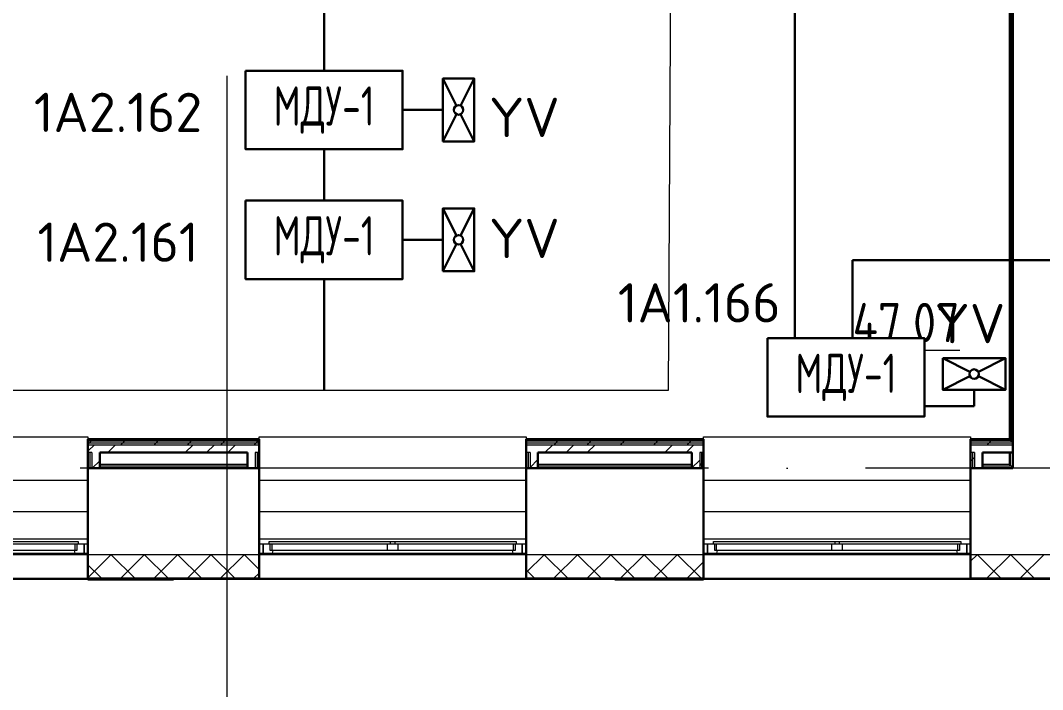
# Model space of a CAD drawing. Header units: millimetres. Extents: x -1073752 to 1436911, y -1379358 to 94781.
# Drawn here: x -1047019 to -1040510, y -1132396 to -1128136 of the extents above; entities that cross this region are included whole.
import ezdxf
from ezdxf.enums import TextEntityAlignment as Align

# ---------------------------------------------------------------- set-up
doc = ezdxf.new("R2010")
doc.units = ezdxf.units.MM
doc.set_wipeout_variables(frame=1)
doc.linetypes.add('ADSK_Линия сетки', pattern=[25, 20, -2.5, 0, -2.5])
for name, color, linetype, lineweight in [('_ Окна', 7, 'Continuous', 9), ('RC-Дымоудаление', 1, 'Continuous', 30), ('лс', 5, 'Continuous', 30), ('Марки помещений', 7, 'Continuous', 20), ('Ограждение', 252, 'Continuous', 9), ('Окна', 7, 'Continuous', 9), ('Оси', 252, 'Continuous', 9), ('Стены внутренние', 7, 'Continuous', 18), ('Стены наружные', 7, 'Continuous', 18), ('Стены штриховка', 7, 'Continuous', 9)]:
    doc.layers.add(name, color=color, linetype=linetype, lineweight=lineweight)
doc.layers.add('RC-Позиционные_обозначения', color=7, linetype='Continuous')
doc.layers.add('RC-Таблицы', color=7, linetype='Continuous')
doc.styles.add('GOST Common_2', font='', dxfattribs={"width": 0.9, "height": 250})
doc.styles.add('ISOCPEUR', font='isocpeur.ttf', dxfattribs={"height": 250})
doc.styles.add('RubezhCAD', font='isocpeur.ttf')
doc.styles.get("Standard").update_dxf_attribs({"font": 'arial.ttf'})
doc.styles.get('GOST Common_2').set_extended_font_data('GOST type B')

# ---------------------------------------------------------------- blocks, each defined once
blk = doc.blocks.new('3 этаж')
at = {"layer": '_ Окна', "color": 251, "lineweight": 18, "true_color": 0x636466}
for p, q in [((254971.8, -18286.4), (254976.3, -18303.4)), ((254989.8, -18286.4), (254977.8, -18286.4)), ((254989.8, -18245.4), (254989.8, -18286.4)), ((255035.8, -18245.4), (254997.8, -18245.4)), ((255035.8, -18303.4), (255035.8, -18245.4)), ((256213.8, -18245.4), (256175.8, -18245.4)), ((256175.8, -18245.4), (256175.8, -18303.4)), ((256221.8, -18286.4), (256221.8, -18245.4)), ((256233.8, -18286.4), (256221.8, -18286.4)), ((256235.2, -18303.4), (256239.8, -18286.4)), ((257761.8, -18286.4), (257766.3, -18303.4)), ((257779.8, -18286.4), (257767.8, -18286.4)), ((257779.8, -18245.4), (257779.8, -18286.4)), ((257825.8, -18245.4), (257787.8, -18245.4)), ((257825.8, -18303.4), (257825.8, -18245.4)), ((259043.8, -18245.4), (259005.8, -18245.4)), ((259005.8, -18245.4), (259005.8, -18303.4)), ((259051.8, -18286.4), (259051.8, -18245.4)), ((259063.8, -18286.4), (259051.8, -18286.4)), ((259065.2, -18303.4), (259069.8, -18286.4)), ((260591.8, -18286.4), (260596.3, -18303.4)), ((260609.8, -18286.4), (260597.8, -18286.4)), ((260609.8, -18245.4), (260609.8, -18286.4)), ((260655.8, -18245.4), (260617.8, -18245.4)), ((260655.8, -18303.4), (260655.8, -18245.4)), ((254976.3, -18303.4), (255035.8, -18303.4)), ((256175.8, -18303.4), (256235.2, -18303.4)), ((257766.3, -18303.4), (257825.8, -18303.4)), ((259005.8, -18303.4), (259065.2, -18303.4)), ((260596.3, -18303.4), (260655.8, -18303.4))]:
    blk.add_line(p, q, dxfattribs=at)
at = {"layer": '_ Окна', "color": 251, "true_color": 0x636466}
for p, q in [((255060.8, -18245.4), (255035.8, -18245.4)), ((255035.8, -18245.4), (255035.8, -18303.4)), ((256175.8, -18245.4), (256150.8, -18245.4)), ((256175.8, -18303.4), (256175.8, -18245.4)), ((257850.8, -18245.4), (257825.8, -18245.4)), ((257825.8, -18245.4), (257825.8, -18303.4)), ((259005.8, -18245.4), (258980.8, -18245.4)), ((259005.8, -18303.4), (259005.8, -18245.4)), ((260680.8, -18245.4), (260655.8, -18245.4)), ((260655.8, -18245.4), (260655.8, -18303.4)), ((255035.8, -18303.4), (255060.8, -18303.4)), ((256150.8, -18303.4), (256175.8, -18303.4)), ((257825.8, -18303.4), (257850.8, -18303.4)), ((258980.8, -18303.4), (259005.8, -18303.4)), ((260655.8, -18303.4), (260680.8, -18303.4))]:
    blk.add_line(p, q, dxfattribs=at)
at = {"layer": 'Ограждение', "color": 251, "true_color": 0x636466}
for p, q in [((260925.8, -13701.6), (260925.8, -17578.4)), ((253360.8, -17563.4), (255060.8, -17563.4)), ((255060.8, -17563.4), (255060.8, -17578.4)), ((256150.8, -17578.4), (256150.8, -17563.4)), ((256150.8, -17563.4), (257850.8, -17563.4)), ((257850.8, -17563.4), (257850.8, -17578.4)), ((258980.8, -17578.4), (258980.8, -17563.4)), ((258980.8, -17563.4), (260680.8, -17563.4)), ((260680.8, -17563.4), (260680.8, -17578.4)), ((260925.8, -17663.4), (260925.8, -17738.4)), ((260935.8, -17748.4), (260935.8, -17663.4)), ((256075.8, -17738.4), (255135.8, -17738.4)), ((258905.8, -17738.4), (257925.8, -17738.4)), ((260925.8, -17738.4), (260755.8, -17738.4)), ((260925.8, -17738.4), (260935.8, -17748.4)), ((253360.8, -17838.4), (255060.8, -17838.4)), ((256150.8, -17838.4), (257850.8, -17838.4)), ((258980.8, -17838.4), (260680.8, -17838.4)), ((253360.8, -18038.4), (255060.8, -18038.4)), ((256150.8, -18038.4), (257850.8, -18038.4)), ((258980.8, -18038.4), (260680.8, -18038.4)), ((253360.8, -18213.4), (255060.8, -18213.4)), ((256150.8, -18213.4), (257850.8, -18213.4)), ((258980.8, -18213.4), (260680.8, -18213.4))]:
    blk.add_line(p, q, dxfattribs=at)
at = {"layer": 'Окна', "color": 251, "true_color": 0x636466}
for p, q in [((254225.8, -18228.4), (254997.8, -18228.4)), ((254997.8, -18245.4), (254225.8, -18245.4)), ((254977.8, -18286.4), (254245.8, -18286.4)), ((254977.8, -18245.4), (254977.8, -18286.4)), ((254997.8, -18228.4), (254997.8, -18245.4)), ((256213.8, -18228.4), (256985.8, -18228.4)), ((256213.8, -18245.4), (256213.8, -18228.4)), ((256985.8, -18245.4), (256213.8, -18245.4)), ((256233.8, -18286.4), (256233.8, -18245.4)), ((256965.8, -18286.4), (256233.8, -18286.4)), ((256965.8, -18245.4), (256965.8, -18286.4)), ((257035.8, -18286.4), (256965.8, -18286.4)), ((256985.8, -18228.4), (257015.8, -18228.4)), ((256985.8, -18228.4), (256985.8, -18245.4)), ((257015.8, -18245.4), (256985.8, -18245.4)), ((257015.8, -18228.4), (257787.8, -18228.4)), ((257015.8, -18245.4), (257015.8, -18228.4)), ((257787.8, -18245.4), (257015.8, -18245.4)), ((257035.8, -18286.4), (257035.8, -18245.4)), ((257767.8, -18286.4), (257035.8, -18286.4)), ((257767.8, -18245.4), (257767.8, -18286.4)), ((257787.8, -18228.4), (257787.8, -18245.4)), ((259043.8, -18228.4), (259815.8, -18228.4)), ((259043.8, -18245.4), (259043.8, -18228.4)), ((259815.8, -18245.4), (259043.8, -18245.4)), ((259063.8, -18286.4), (259063.8, -18245.4)), ((259795.8, -18286.4), (259063.8, -18286.4)), ((259795.8, -18245.4), (259795.8, -18286.4)), ((259865.8, -18286.4), (259795.8, -18286.4)), ((259815.8, -18228.4), (259845.8, -18228.4)), ((259815.8, -18228.4), (259815.8, -18245.4)), ((259845.8, -18245.4), (259815.8, -18245.4)), ((259845.8, -18228.4), (260617.8, -18228.4)), ((259845.8, -18245.4), (259845.8, -18228.4)), ((260617.8, -18245.4), (259845.8, -18245.4)), ((259865.8, -18286.4), (259865.8, -18245.4)), ((260597.8, -18286.4), (259865.8, -18286.4)), ((260597.8, -18245.4), (260597.8, -18286.4)), ((260617.8, -18228.4), (260617.8, -18245.4)), ((253445.2, -18303.4), (254976.3, -18303.4)), ((256235.2, -18303.4), (257766.3, -18303.4)), ((259065.2, -18303.4), (260596.3, -18303.4))]:
    blk.add_line(p, q, dxfattribs=at)
at = {"layer": 'Оси', "color": 251, "linetype": 'ADSK_Линия сетки', "ltscale": 200, "true_color": 0x636466}
for p, q in [((255945.8, -263.4), (255945.8, -31389.6)), ((314013.1, -17763.4), (237073.5, -17763.4))]:
    blk.add_line(p, q, dxfattribs=at)
at = {"layer": 'Стены внутренние', "color": 251, "lineweight": 30, "true_color": 0x636466}
for p, q in [((260950.8, -17663.4), (260950.8, -17763.4)), ((255060.8, -17763.4), (255060.8, -18465.4)), ((256075.8, -17763.4), (255135.8, -17763.4)), ((256150.8, -18465.4), (256150.8, -17763.4)), ((257850.8, -17763.4), (257850.8, -18465.4)), ((258905.8, -17763.4), (257925.8, -17763.4)), ((258980.8, -18465.4), (258980.8, -17763.4)), ((260680.8, -17763.4), (260680.8, -18465.4)), ((260950.8, -17763.4), (260755.8, -17763.4)), ((255060.8, -18465.4), (256150.8, -18465.4)), ((257850.8, -18465.4), (258980.8, -18465.4)), ((260680.8, -18465.4), (261800.8, -18465.4))]:
    blk.add_line(p, q, dxfattribs=at)
at = {"layer": 'Стены внутренние', "color": 251, "true_color": 0x636466}
for p, q in [((267370.8, -18313.4), (243595.8, -18313.4)), ((255060.8, -18465.4), (253360.8, -18465.4)), ((257850.8, -18465.4), (256150.8, -18465.4)), ((260680.8, -18465.4), (258980.8, -18465.4))]:
    blk.add_line(p, q, dxfattribs=at)
at = {"layer": 'Стены внутренние', "color": 251, "linetype": 'Continuous', "lineweight": 9, "true_color": 0x636466}
for p, q in [((255062.8, -18457.8), (255207.1, -18313.4)), ((255358.7, -18463.4), (255208.7, -18313.4)), ((255269.2, -18463.4), (255419.2, -18313.4)), ((255570.8, -18463.4), (255420.8, -18313.4)), ((255481.4, -18463.4), (255631.4, -18313.4)), ((255782.9, -18463.4), (255632.9, -18313.4)), ((255693.5, -18463.4), (255843.5, -18313.4)), ((255995.1, -18463.4), (255845.1, -18313.4)), ((255905.6, -18463.4), (256055.6, -18313.4)), ((256148.8, -18405), (256057.2, -18313.4)), ((257852.8, -18425.5), (257964.8, -18313.4)), ((258116.4, -18463.4), (257966.4, -18313.4)), ((258026.9, -18463.4), (258176.9, -18313.4)), ((258328.5, -18463.4), (258178.5, -18313.4)), ((258239.1, -18463.4), (258389.1, -18313.4)), ((258540.7, -18463.4), (258390.7, -18313.4)), ((258451.2, -18463.4), (258601.2, -18313.4)), ((258752.8, -18463.4), (258602.8, -18313.4)), ((258663.3, -18463.4), (258813.3, -18313.4)), ((258964.9, -18463.4), (258814.9, -18313.4)), ((260680.8, -18355.2), (260722.5, -18313.4)), ((260874.1, -18463.4), (260724.1, -18313.4)), ((260784.7, -18463.4), (260934.7, -18313.4)), ((261086.2, -18463.4), (260936.2, -18313.4)), ((260996.8, -18463.4), (261146.8, -18313.4)), ((255146.6, -18463.4), (255060.8, -18377.7)), ((257904.3, -18463.4), (257852.8, -18412)), ((258875.5, -18463.4), (258980.8, -18358.1)), ((255828.7, -18463.4), (255827.6, -18465.4)), ((256117.8, -18463.4), (256148.8, -18432.4)), ((258078.5, -18465.4), (258077.3, -18463.4)), ((258547.3, -18464.7), (258546.6, -18463.4))]:
    blk.add_line(p, q, dxfattribs=at)
at = {"layer": 'Стены наружные', "color": 251, "lineweight": 30, "true_color": 0x636466}
for p, q in [((260950.8, -17663.4), (260950.8, -13556.6)), ((260930.8, -13696.6), (260930.8, -17578.4)), ((260935.8, -13691.6), (260935.8, -17583.4)), ((255060.8, -17578.4), (255060.8, -17763.4)), ((256150.8, -17578.4), (255060.8, -17578.4)), ((256150.8, -17763.4), (256150.8, -17578.4)), ((257850.8, -17578.4), (257850.8, -17763.4)), ((258980.8, -17578.4), (257850.8, -17578.4)), ((258980.8, -17763.4), (258980.8, -17578.4)), ((260680.8, -17578.4), (260680.8, -17763.4)), ((260930.8, -17578.4), (260680.8, -17578.4)), ((260935.8, -17583.4), (260930.8, -17583.4)), ((260935.8, -17588.4), (260950.8, -17588.4)), ((255135.8, -17663.4), (256075.8, -17663.4)), ((255135.8, -17763.4), (255135.8, -17663.4)), ((256075.8, -17663.4), (256075.8, -17763.4)), ((257925.8, -17663.4), (258905.8, -17663.4)), ((257925.8, -17763.4), (257925.8, -17663.4)), ((258905.8, -17663.4), (258905.8, -17763.4)), ((260755.8, -17663.4), (260950.8, -17663.4)), ((260755.8, -17763.4), (260755.8, -17663.4)), ((255060.8, -17763.4), (255135.8, -17763.4)), ((256075.8, -17763.4), (256150.8, -17763.4)), ((257850.8, -17763.4), (257925.8, -17763.4)), ((258905.8, -17763.4), (258980.8, -17763.4)), ((260680.8, -17763.4), (260755.8, -17763.4)), ((255060.8, -18465.4), (255060.8, -18470.4)), ((255605.8, -18470.4), (255060.8, -18470.4)), ((255605.8, -18465.4), (255605.8, -18470.4)), ((258415.8, -18465.4), (258415.8, -18470.4)), ((258415.8, -18470.4), (258980.8, -18470.4)), ((258980.8, -18465.4), (258980.8, -18470.4))]:
    blk.add_line(p, q, dxfattribs=at)
at = {"layer": 'Стены наружные', "color": 251, "linetype": 'Continuous', "lineweight": 9, "true_color": 0x636466}
for p, q in [((260930.8, -14923.2), (260935.8, -14918.2)), ((260930.8, -14993.9), (260935.8, -14988.9)), ((260930.8, -15064.6), (260935.8, -15059.6)), ((260930.8, -15135.4), (260935.8, -15130.4)), ((260930.8, -15206.1), (260935.8, -15201.1)), ((260930.8, -15276.8), (260935.8, -15271.8)), ((260930.8, -15347.5), (260935.8, -15342.5)), ((260930.8, -15418.2), (260935.8, -15413.2)), ((260930.8, -15488.9), (260935.8, -15483.9)), ((260930.8, -15559.6), (260935.8, -15554.6)), ((260930.8, -15630.3), (260935.8, -15625.3)), ((260930.8, -15701), (260935.8, -15696)), ((260930.8, -15771.7), (260935.8, -15766.7)), ((260930.8, -15842.5), (260935.8, -15837.5)), ((260930.8, -15913.2), (260935.8, -15908.2)), ((260930.8, -15983.9), (260935.8, -15978.9)), ((260930.8, -16054.6), (260935.8, -16049.6)), ((260930.8, -16125.3), (260935.8, -16120.3)), ((260930.8, -16196), (260935.8, -16191)), ((260930.8, -16266.7), (260935.8, -16261.7)), ((260930.8, -16337.4), (260935.8, -16332.4)), ((260930.8, -16408.1), (260935.8, -16403.1)), ((260930.8, -16478.9), (260935.8, -16473.9)), ((260930.8, -16549.6), (260935.8, -16544.6)), ((260930.8, -16620.3), (260935.8, -16615.3)), ((260930.8, -16691), (260935.8, -16686)), ((260930.8, -16761.7), (260935.8, -16756.7)), ((260930.8, -16832.4), (260935.8, -16827.4)), ((260930.8, -16903.1), (260935.8, -16898.1)), ((260930.8, -16973.8), (260935.8, -16968.8)), ((260930.8, -17044.5), (260935.8, -17039.5)), ((260930.8, -17115.2), (260935.8, -17110.2)), ((260930.8, -17186), (260935.8, -17181)), ((260930.8, -17256.7), (260935.8, -17251.7)), ((260930.8, -17327.4), (260935.8, -17322.4)), ((260930.8, -17398.1), (260935.8, -17393.1)), ((260930.8, -17468.8), (260935.8, -17463.8)), ((260930.8, -17539.5), (260935.8, -17534.5)), ((255060.8, -17611.2), (255071.1, -17600.9)), ((255060.8, -17654.7), (255102.1, -17613.4)), ((255071.1, -17600.9), (255083.6, -17588.4)), ((255088.6, -17583.4), (255093.6, -17578.4)), ((255159.3, -17583.4), (255164.3, -17578.4)), ((255187, -17663.4), (255237, -17613.4)), ((255230, -17583.4), (255235, -17578.4)), ((255270.7, -17613.4), (255283.2, -17600.9)), ((255283.2, -17600.9), (255295.7, -17588.4)), ((255295.7, -17588.4), (255300.7, -17583.4)), ((255300.7, -17583.4), (255305.7, -17578.4)), ((255371.4, -17583.4), (255376.4, -17578.4)), ((255442.1, -17583.4), (255447.1, -17578.4)), ((255482.8, -17613.4), (255495.3, -17600.9)), ((255495.3, -17600.9), (255507.8, -17588.4)), ((255512.8, -17583.4), (255517.8, -17578.4)), ((255583.5, -17583.4), (255588.5, -17578.4)), ((255654.3, -17583.4), (255659.3, -17578.4)), ((255680.4, -17663.4), (255730.4, -17613.4)), ((255695, -17613.4), (255707.5, -17600.9)), ((255707.5, -17600.9), (255720, -17588.4)), ((255720, -17588.4), (255725, -17583.4)), ((255725, -17583.4), (255730, -17578.4)), ((255795.7, -17583.4), (255800.7, -17578.4)), ((255815.4, -17663.4), (255865.4, -17613.4)), ((255866.4, -17583.4), (255871.4, -17578.4)), ((255907.1, -17613.4), (255919.6, -17600.9)), ((255919.6, -17600.9), (255932.1, -17588.4)), ((255937.1, -17583.4), (255942.1, -17578.4)), ((255950.3, -17663.4), (256000.3, -17613.4)), ((256007.8, -17583.4), (256012.8, -17578.4)), ((256078.5, -17583.4), (256083.5, -17578.4)), ((256119.2, -17613.4), (256131.7, -17600.9)), ((256131.7, -17600.9), (256144.2, -17588.4)), ((256144.2, -17588.4), (256149.2, -17583.4)), ((256149.2, -17583.4), (256150.8, -17581.9)), ((257850.8, -17579), (257851.3, -17578.4)), ((257917, -17583.4), (257922, -17578.4)), ((257970.4, -17663.4), (258020.4, -17613.4)), ((257987.7, -17583.4), (257992.7, -17578.4)), ((258028.4, -17613.4), (258040.9, -17600.9)), ((258040.9, -17600.9), (258053.4, -17588.4)), ((258058.4, -17583.4), (258063.4, -17578.4)), ((258105.3, -17663.4), (258155.3, -17613.4)), ((258129.1, -17583.4), (258134.1, -17578.4)), ((258199.8, -17583.4), (258204.8, -17578.4)), ((258240.3, -17663.4), (258290.3, -17613.4)), ((258240.6, -17613.4), (258253.1, -17600.9)), ((258253.1, -17600.9), (258265.6, -17588.4)), ((258265.6, -17588.4), (258270.6, -17583.4)), ((258270.6, -17583.4), (258275.6, -17578.4)), ((258341.3, -17583.4), (258346.3, -17578.4)), ((258412, -17583.4), (258417, -17578.4)), ((258452.7, -17613.4), (258465.2, -17600.9)), ((258465.2, -17600.9), (258477.7, -17588.4)), ((258482.7, -17583.4), (258487.7, -17578.4)), ((258553.4, -17583.4), (258558.4, -17578.4)), ((258624.1, -17583.4), (258629.1, -17578.4)), ((258664.8, -17613.4), (258677.3, -17600.9)), ((258677.3, -17600.9), (258689.8, -17588.4)), ((258689.8, -17588.4), (258694.8, -17583.4)), ((258694.8, -17583.4), (258699.8, -17578.4)), ((258733.7, -17663.4), (258783.7, -17613.4)), ((258765.5, -17583.4), (258770.5, -17578.4)), ((258836.2, -17583.4), (258841.2, -17578.4)), ((258868.7, -17663.4), (258918.7, -17613.4)), ((258876.9, -17613.4), (258889.4, -17600.9)), ((258889.4, -17600.9), (258901.9, -17588.4)), ((258906.9, -17583.4), (258911.9, -17578.4)), ((258977.7, -17583.4), (258980.8, -17580.3)), ((260745.4, -17583.4), (260750.4, -17578.4)), ((260786.1, -17613.4), (260798.6, -17600.9)), ((260798.6, -17600.9), (260811.1, -17588.4)), ((260811.1, -17588.4), (260816.1, -17583.4)), ((260816.1, -17583.4), (260821.1, -17578.4)), ((260886.8, -17583.4), (260891.8, -17578.4)), ((260693.3, -17706.3), (260705.8, -17693.8)), ((255087, -17763.4), (255135.8, -17714.7)), ((257875.8, -17758.1), (257925.8, -17708.1)), ((258905.8, -17761.3), (258955.8, -17711.3)), ((258955.8, -17746.7), (258968.3, -17734.2)), ((258968.3, -17734.2), (258980.8, -17721.7)), ((260680.8, -17718.8), (260693.3, -17706.3))]:
    blk.add_line(p, q, dxfattribs=at)
at = {"layer": 'Стены наружные', "color": 251, "true_color": 0x636466}
for p, q in [((255135.8, -17748.4), (256075.8, -17748.4)), ((257925.8, -17748.4), (258905.8, -17748.4)), ((260755.8, -17748.4), (260943.3, -17748.4)), ((260943.3, -17763.4), (260943.3, -17748.4)), ((255060.8, -18470.4), (249985.8, -18470.4)), ((258415.8, -18470.4), (255605.8, -18470.4)), ((256150.8, -18465.4), (256150.8, -18470.4)), ((257850.8, -18470.4), (257850.8, -18465.4)), ((263500.8, -18470.4), (258980.8, -18470.4))]:
    blk.add_line(p, q, dxfattribs=at)
at = {"layer": 'Стены штриховка', "color": 251, "true_color": 0x636466}
for p, q in [((256150.8, -17583.4), (255060.8, -17583.4)), ((255060.8, -17588.4), (256150.8, -17588.4)), ((255060.8, -17600.9), (256150.8, -17600.9)), ((255060.8, -17613.4), (256150.8, -17613.4)), ((258980.8, -17583.4), (257850.8, -17583.4)), ((257850.8, -17588.4), (258980.8, -17588.4)), ((257850.8, -17600.9), (258980.8, -17600.9)), ((257850.8, -17613.4), (258980.8, -17613.4)), ((260930.8, -17583.4), (260680.8, -17583.4)), ((260680.8, -17588.4), (260935.8, -17588.4)), ((260680.8, -17600.9), (260950.8, -17600.9)), ((260680.8, -17613.4), (260950.8, -17613.4)), ((260935.8, -17588.4), (260935.8, -17583.4)), ((255085.8, -17663.4), (255060.8, -17663.4)), ((255073.3, -17663.4), (255073.3, -17763.4)), ((255085.8, -17663.4), (255085.8, -17763.4)), ((256150.8, -17663.4), (256125.8, -17663.4)), ((256125.8, -17663.4), (256125.8, -17763.4)), ((256138.3, -17663.4), (256138.3, -17763.4)), ((257875.8, -17663.4), (257850.8, -17663.4)), ((257863.3, -17663.4), (257863.3, -17763.4)), ((257875.8, -17663.4), (257875.8, -17763.4)), ((258980.8, -17663.4), (258955.8, -17663.4)), ((258955.8, -17663.4), (258955.8, -17763.4)), ((258968.3, -17663.4), (258968.3, -17763.4)), ((260705.8, -17663.4), (260680.8, -17663.4)), ((260693.3, -17663.4), (260693.3, -17763.4)), ((260705.8, -17663.4), (260705.8, -17763.4)), ((255062.8, -18389.4), (255060.8, -18389.4)), ((255062.8, -18389.4), (255062.8, -18463.4)), ((256150.8, -18389.4), (256148.8, -18389.4)), ((256148.8, -18463.4), (256148.8, -18389.4)), ((257852.8, -18389.4), (257850.8, -18389.4)), ((257852.8, -18389.4), (257852.8, -18463.4)), ((258980.8, -18389.4), (258978.8, -18389.4)), ((258978.8, -18463.4), (258978.8, -18389.4)), ((260682.8, -18389.4), (260680.8, -18389.4)), ((260682.8, -18389.4), (260682.8, -18463.4)), ((255062.8, -18463.4), (256148.8, -18463.4)), ((257852.8, -18463.4), (258978.8, -18463.4)), ((260682.8, -18463.4), (261798.8, -18463.4))]:
    blk.add_line(p, q, dxfattribs=at)
at = {"layer": 'Марки помещений', "color": 251, "true_color": 0x636466, "style": 'GOST Common_2', "width": 0.9}
blk.add_text('%%U47,07', height=250, dxfattribs=at).set_placement((259929.4, -16960.1))
blk = doc.blocks.new('RC-UGO-MDU-01')
at = {"layer": 'RC-Дымоудаление'}
blk.add_point((0, 0), dxfattribs=at)
blk.add_attdef('PSTN', text='', height=2.5, dxfattribs=at).set_placement((5.821, 2.37), align=Align.BOTTOM_CENTER)
blk.add_wipeout([(4.998, 2.498), (4.998, -2.498), (-4.998, -2.498), (-4.998, 2.498)]).dxf.layer = 'RC-Дымоудаление'
blk.add_wipeout([(-4.998, -2.498), (-4.998, 2.498), (4.998, 2.498), (4.998, -2.498)]).dxf.layer = 'RC-Дымоудаление'
blk.add_lwpolyline([(-4.998, 2.498), (4.998, 2.498), (4.998, -2.498), (-4.998, -2.498), (-4.998, 2.498)], close=True, dxfattribs=at)
at = {"layer": 'RC-Дымоудаление', "ltscale": 100, "style": 'ISOCPEUR', "width": 0.7}
blk.add_text('МДУ-1', height=2.5, dxfattribs=at).set_placement((0, 0), align=Align.MIDDLE)
blk = doc.blocks.new('A$C122646C6')
at = {"color": 1, "lineweight": 30}
for points in [[(0, 200), (400, 200), (400, 0), (0, 0), (0, 200)], [(0, 200), (173.2, 113.4)], [(400, 200), (226.8, 113.4)], [(173.2, 86.6), (0, 0)], [(226.8, 86.6), (400, 0)]]:
    blk.add_lwpolyline(points, dxfattribs=at)
blk.add_circle((200, 100), 30, dxfattribs=at)

msp = doc.modelspace()

# ---------------------------------------------------------------- linework, layer by layer
at = {"layer": 'лс', "color": 5}
for p, q in [((-1042088.2, -1127585.7), (-1042088.2, -1130158.7)), ((-1041720, -1130184.4), (-1041720, -1129661.2)), ((-1041720, -1129661.2), (-1039664.9, -1129661.2))]:
    msp.add_line(p, q, dxfattribs=at)
at = {"layer": 'лс', "color": 11}
for p, q in [((-1040946.1, -1130487.2), (-1040946.1, -1130591.8)), ((-1040946.1, -1130591.8), (-1041262.8, -1130591.8))]:
    msp.add_line(p, q, dxfattribs=at)
at = {"layer": 'лс', "color": 0, "lineweight": 20}
msp.add_lwpolyline([(-1047257, -1127113.8), (-1042875.4, -1127113.8), (-1042894.6, -1130492.1), (-1047276.2, -1130492.1)], close=True, dxfattribs=at)
at = {"layer": 'лс'}
msp.add_lwpolyline([(-1045085.4, -1130492.1), (-1045085.4, -1127113.8)], dxfattribs=at)
at = {"layer": 'лс', "color": 11}
for points in [[(-1044329.2, -1128705.9), (-1044585.6, -1128705.9)], [(-1044329.2, -1129532.5), (-1044585.6, -1129532.5)]]:
    msp.add_lwpolyline(points, dxfattribs=at)

# ---------------------------------------------------------------- block references
for name, p in [('3 этаж', (-1301649.5, -1113224.3)), ('A$C122646C6', (-1041146.1, -1130487.2))]:
    msp.add_blockref(name, p)
at = {"rotation": 90}
for p in [(-1044129.2, -1128905.9), (-1044129.2, -1129732.5)]:
    msp.add_blockref('A$C122646C6', p, dxfattribs=at)

# ---------------------------------------------------------------- texts
at = {"layer": 'RC-Таблицы', "linetype": 'Continuous', "lineweight": 40, "char_height": 250, "width": 2400, "attachment_point": 5, "style": 'RubezhCAD'}
for insert in [(-1043810.3, -1128753), (-1043810.3, -1129523.6), (-1040973.6, -1130066.1)]:
    msp.add_mtext('YV', dxfattribs=dict(at, insert=insert))

# ---------------------------------------------------------------- next in the draw order: block references
at = {"layer": 'RC-Дымоудаление', "color": 4, "linetype": 'Continuous', "lineweight": 40, "ltscale": 15}
ref = msp.add_blockref('RC-UGO-MDU-01', (-1045085.4, -1128705.9), dxfattribs=dict(at, xscale=100, yscale=100, zscale=100))
ref.add_attrib('PSTN', '1А2.162', dxfattribs={"layer": 'RC-Позиционные_обозначения', "height": 250, "style": 'RubezhCAD'}).set_placement((-1046397.7, -1128921.2), align=Align.BOTTOM_CENTER)
ref = msp.add_blockref('RC-UGO-MDU-01', (-1045085.4, -1129532.5), dxfattribs=dict(at, xscale=100, yscale=100, zscale=100))
ref.add_attrib('PSTN', '1А2.161', dxfattribs={"layer": 'RC-Позиционные_обозначения', "height": 250, "style": 'RubezhCAD'}).set_placement((-1046397.7, -1129747.8), align=Align.BOTTOM_CENTER)
ref = msp.add_blockref('RC-UGO-MDU-01', (-1041762.6, -1130408.4), dxfattribs=dict(at, xscale=100, yscale=100, zscale=100))
ref.add_attrib('PSTN', '1А1.166', dxfattribs={"layer": 'RC-Позиционные_обозначения', "height": 250, "style": 'RubezhCAD'}).set_placement((-1042696.6, -1130133.7), align=Align.BOTTOM_CENTER)

doc.saveas('drawing.dxf')
